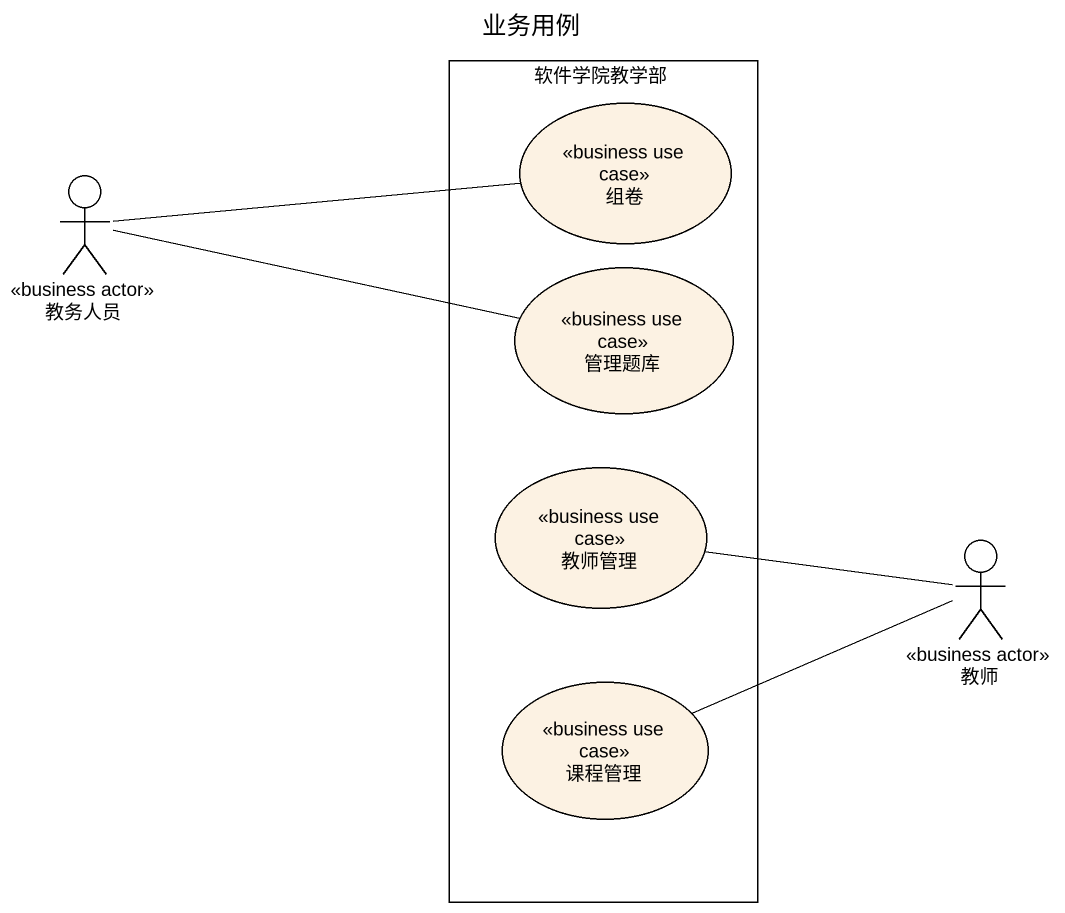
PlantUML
@startuml
title 业务用例
rectangle 软件学院教学部 {
  usecase 组卷 <<business use case>>
  usecase 管理题库 <<business use case>>
  usecase 教师管理 <<business use case>>
  usecase 课程管理 <<business use case>>
}
actor 教务人员 <<business actor>>
actor 教师 <<business actor>>
教务人员 -right- 组卷
教务人员 -right- 管理题库
教师 -left- 教师管理
教师 -left- 课程管理
@enduml
